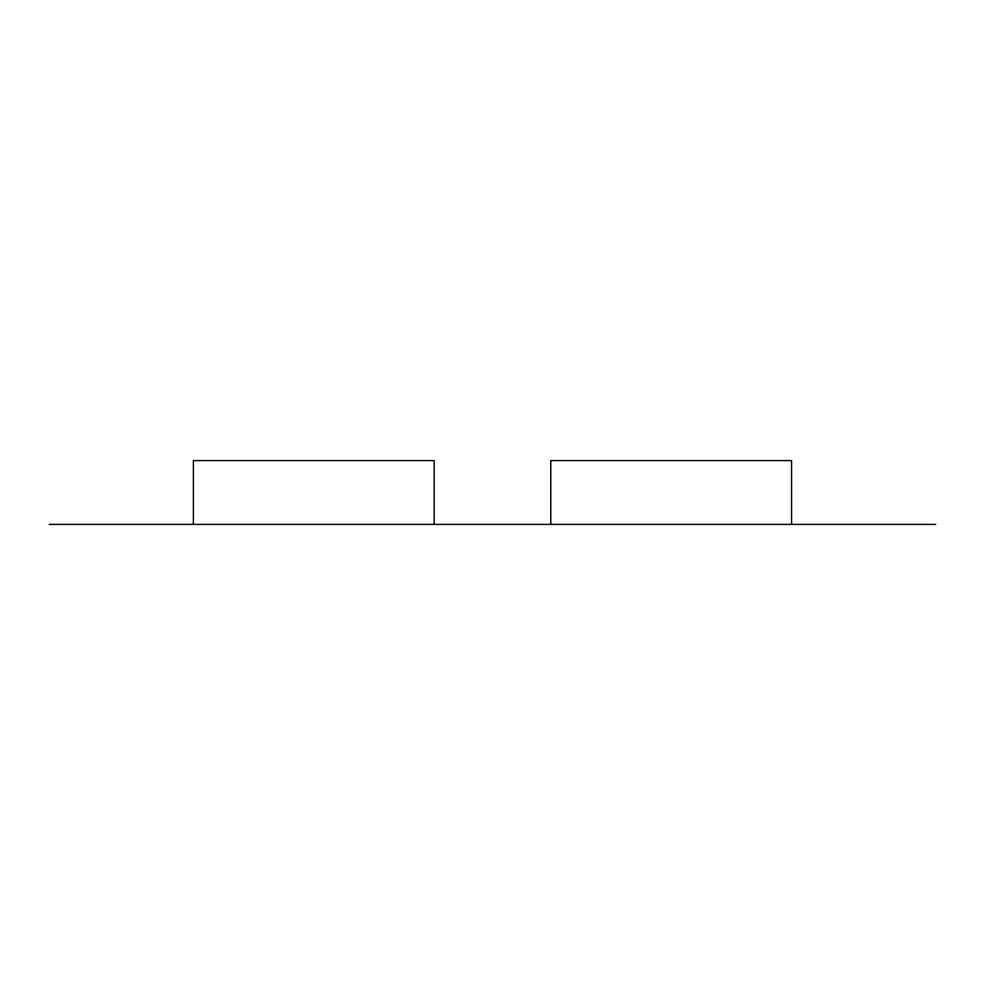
<?xml version="1.0" encoding="UTF-8"?>
<svg xmlns="http://www.w3.org/2000/svg" width="985" height="985" viewBox="0 0 985 985"><rect width="100%" height="100%" fill="white"/><g stroke="black" fill="none" stroke-linecap="round" stroke-linejoin="round"><path stroke-width="1.48" d="M49.25 524.414L935.75 524.414M791.571 524.414L791.571 460.586L550.787 460.586L550.787 524.414M434.176 524.414L434.176 460.586L193.392 460.586L193.392 524.414"/></g></svg>
